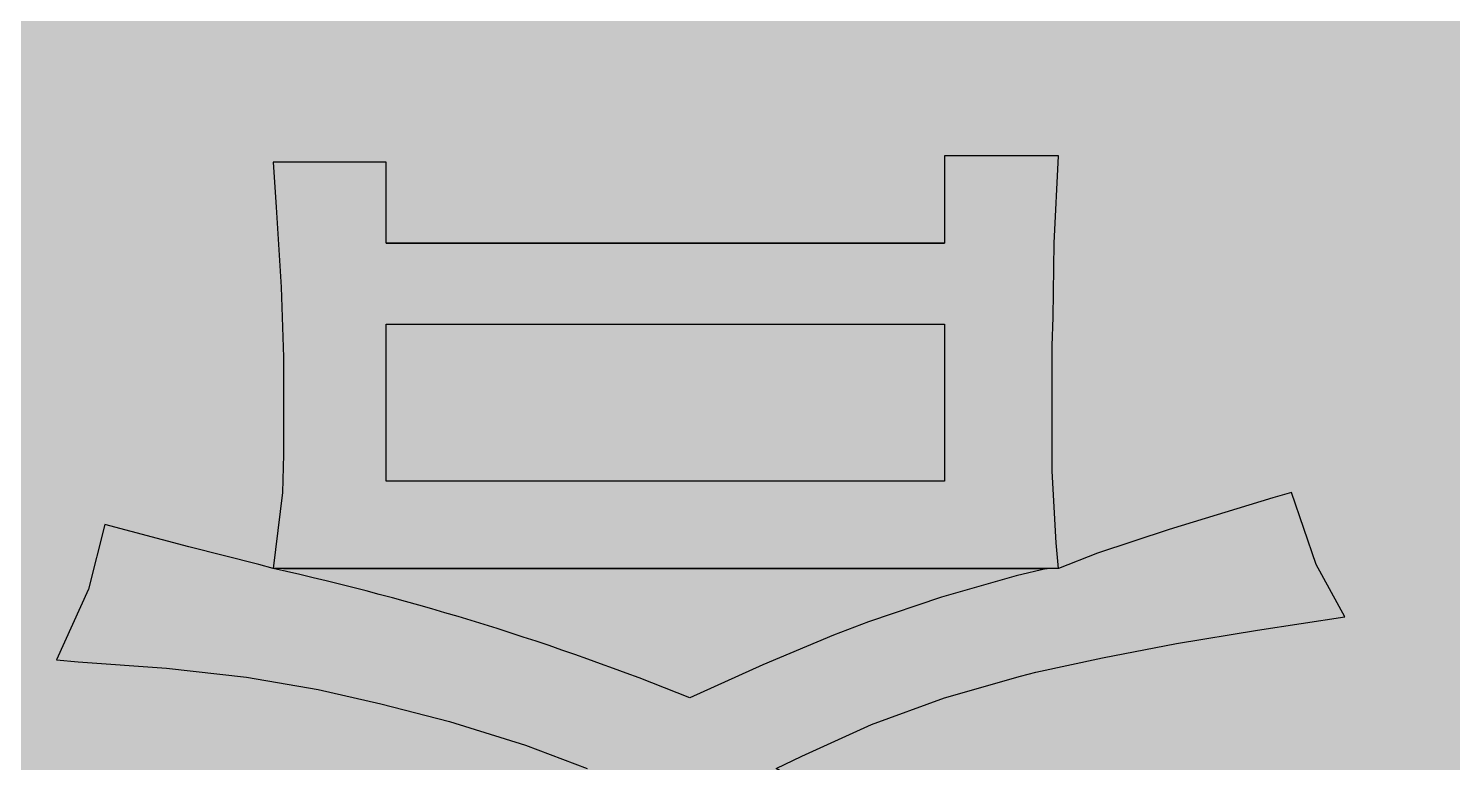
# Model space of a CAD drawing. Header units: millimetres. Extents: x -86361817 to -86131630, y 1129306426 to 1129405304.
# Drawn here: x -86358872.3 to -86358798.5, y 1129403042.8 to 1129403080.9 of the extents above; entities that cross this region are included whole.
import ezdxf

# ---------------------------------------------------------------- set-up
doc = ezdxf.new("R2010")
doc.units = ezdxf.units.MM
doc.header["$LTSCALE"] = 1000
doc.layers.add('EL-立面墙体线', color=2, linetype='Continuous')
doc.layers.add('E—立面造型线', color=3, linetype='Continuous')

msp = doc.modelspace()

# ---------------------------------------------------------------- hatches: boundary and pattern name
at = {"layer": 'EL-立面墙体线'}
h = msp.add_hatch(dxfattribs=at)
h.set_pattern_fill('C-WOOD5', color=250, scale=0.6)
h.set_pattern_definition([(83.103384, (-86827490.29, 1129341662.85), (359.999362, 1984.232332), [99.9347, -2898.10626]), (82.7621247, (-86827526.289, 1129341710.098), (359.9993664, 2976.34850126), [190.4924, -19811.2116]), (96.896616, (-86827382.29, 1129341766.79), (-359.99936, 1984.232333), [99.9347, -2898.10626]), (97.237875, (-86827346.289, 1129341710.098), (-2159.99616235, 16865.9748063), [190.4924, -19811.2116]), (90, (-86827478.84, 1129341761), (-359.99936, 2e-14), [667.38854, -324.7276]), (90, (-86827490.84, 1129341516.4), (-359.99936, 2e-14), [148.61146, -843.50466]), (89.5842002, (-86827461.146, 1129341516.399), (359.99941674, 48613.69219794), [944.8974, -48662.217]), (90, (-86827418.84, 1129341516.4), (-359.99936, 2e-14), []), (90, (-86827382.84, 1129341516.4), (-359.99936, 2e-14), [252.5554, -739.5607]), (90, (-86827346.84, 1129341516.4), (-359.99936, 2e-14), [192, -800.11614]), (90, (-86827310.84, 1129341516.4), (-359.99936, 2e-14), [274.4684, -717.64776]), (90.8427913, (-86827269.146, 1129341516.399), (-719.99871808, 48613.6922035), [349.64066, -73074.894]), (92.8072584, (-86827581.146, 1129341516.399), (-719.99870487, 14881.74245718), [350.0229, -36402.3798]), (95.7162282, (-86827534.86, 1129341516.399), (-1079.998082, 10913.2778382), [275.3824, -28639.7694]), (87.4662442, (-86827534.86, 1129341516.399), (359.99936553, 7936.92931944), [193.8884, -40522.6806]), (96.4693514, (-86827608.574, 1129342059.7), (-359.9993618, 2976.3484971), [76.0742, -15899.5122]), (83.5306486, (-86827265.718, 1129342059.7), (1439.9974483, 12897.5101621), [76.0742, -15899.5122]), (96.4693514, (-86827257.146, 1129341932.143), (-1439.9974483, 12897.5101621), [76.0742, -15899.5122]), (83.5306486, (-86827617.146, 1129341932.143), (359.9993618, 2976.3484971), [76.0742, -15899.5122]), (90, (-86827266.3, 1129342006.86), (-359.99936, 2e-14), [54.6142, -937.502]), (90, (-86827607.98, 1129342006.86), (-359.99936, 2e-14), [54.6142, -937.502]), (83.787357, (-86827274.29, 1129342461.27), (359.9993663, 2976.3485), [47.5227, -9932.2488]), (83.3238146, (-86827598.288, 1129342362.06), (359.99936425, 2976.34850094), [147.4551, -30818.1216]), (82.958106, (-86827562.2885, 1129342286.47), (5399.99043521, 43653.11136724), [223.7327, -46760.1366]), (82.5153262, (-86827526.2886, 1129342234.502), (1439.99745181, 10913.27781269), [276.36776, -57760.8618]), (83.103384, (-86827490.29, 1129341662.85), (359.999362, 1984.232332), [99.9347, -2898.10626]), (82.7621247, (-86827394.289, 1129342059.7), (2159.9961917, 16865.9748025), [95.2462, -19906.458]), (82.7621247, (-86827370.289, 1129342012.457), (2159.9961917, 16865.9748025), [190.4924, -19811.2116]), (82.4213806, (-86827329.146, 1129342059.7), (1439.99746135, 10913.27783844), [142.9798, -29882.7852]), (83.103384, (-86827598.29, 1129341866), (359.999362, 1984.232332), [142.76386, -2855.2771]), (83.103384, (-86827562.29, 1129341790.41), (359.999362, 1984.232332), [142.76386, -2855.2771]), (82.7621247, (-86827526.289, 1129341710.098), (359.9993664, 2976.34850126), [190.4924, -19811.2116]), (82.4213806, (-86827293.146, 1129342059.7), (1439.99746135, 10913.27783844), [142.9798, -29882.7852]), (98.497869, (-86827478.289, 1129342428.2), (-719.9987219, 4960.5808362), [81.2057, -16971.99]), (98.25847, (-86827454.29, 1129342461.27), (-359.999359, 1984.232334), [47.7387, -4964.82156]), (96.896616, (-86827581.15, 1129342059.7), (-359.99936, 1984.232333), [142.76386, -2855.2771]), (96.896616, (-86827545.15, 1129342059.7), (-359.99936, 1984.232333), [142.76386, -2855.2771]), (97.237875, (-86827502.289, 1129342012.457), (-359.9993613, 2976.3485019), [190.4924, -19811.2116]), (96.896616, (-86827382.29, 1129341766.79), (-359.99936, 1984.232333), [99.9347, -2898.10626]), (97.237875, (-86827346.289, 1129341710.098), (-2159.99616235, 16865.9748063), [190.4924, -19811.2116]), (97.5786193, (-86827310.289, 1129341790.412), (-1439.99744248, 10913.27784093), [142.9798, -29882.7852]), (97.5786193, (-86827274.289, 1129341866.002), (-2519.99552006, 18850.20714972), [142.9798, -29882.7852]), (90, (-86827382.84, 1129342154.23), (-359.99936, 2e-14), [354.2817, -637.83444]), (90, (-86827346.84, 1129342202.17), (-359.99936, 2e-14), [306.349, -685.7671]), (90, (-86827310.84, 1129342202.17), (-359.99936, 2e-14), [306.349, -685.7671]), (90, (-86827274.84, 1129342202.17), (-359.99936, 2e-14), [260.4657, -731.65044]), (90, (-86827598.84, 1129342202.17), (-359.99936, 2e-14), [161.50356, -830.6126]), (90, (-86827562.84, 1129342202.17), (-359.99936, 2e-14), [82.3338, -909.78234]), (90, (-86827526.84, 1129342202.17), (-359.99936, 2e-14), [34.23284, -957.8833]), (90, (-86827478.84, 1129341761), (-359.99936, 2e-14), [667.38854, -324.7276]), (90, (-86827394.84, 1129341864.95), (-359.99936, 2e-14), [193.2791, -798.83706]), (90, (-86827370.84, 1129341900.4), (-359.99936, 2e-14), [109.76716, -882.34896]), (90, (-86827328.44, 1129341931.7), (-359.99936, 2e-14), [129.6561, -862.46004]), (90, (-86827292.43, 1129342006.86), (-359.99936, 2e-14), [54.6142, -937.502]), (90, (-86827581.26, 1129342006.86), (-359.99936, 2e-14), [54.6142, -937.502]), (90, (-86827545.24, 1129341931.7), (-359.99936, 2e-14), [129.6561, -862.46004]), (90, (-86827502.84, 1129341900.4), (-359.99936, 2e-14), [109.76716, -882.34896])])
h.paths.add_polyline_path([(-86360613.674, 1129404857.511), (-86360613.674, 1129401907.511), (-86356683.674, 1129401907.511), (-86356683.674, 1129404857.511)])

# ---------------------------------------------------------------- linework, layer by layer
at = {"layer": 'E—立面造型线', "color": 1}
for points in [[(-86358819.11, 1129403069.769), (-86358818.897, 1129403074.291), (-86358824.802, 1129403074.291), (-86358824.802, 1129403069.769), (-86358853.74, 1129403069.769), (-86358824.802, 1129403069.769)], [(-86358824.802, 1129403069.769), (-86358853.74, 1129403069.769), (-86358853.74, 1129403073.972), (-86358859.591, 1129403073.972), (-86358859.432, 1129403071.631), (-86358859.166, 1129403067.482), (-86358859.059, 1129403063.864), (-86358859.059, 1129403058.811), (-86358859.112, 1129403056.843)], [(-86358819.163, 1129403065.939), (-86358819.11, 1129403069.769)], [(-86358853.74, 1129403057.428), (-86358853.74, 1129403065.567), (-86358824.802, 1129403065.567)], [(-86358824.802, 1129403065.567), (-86358824.802, 1129403057.428), (-86358853.74, 1129403057.428)], [(-86358818.897, 1129403052.906), (-86358819.003, 1129403054.236), (-86358819.216, 1129403057.96), (-86358819.216, 1129403064.45), (-86358819.163, 1129403065.939)], [(-86358859.112, 1129403056.843), (-86358859.591, 1129403052.906)], [(-86358824.802, 1129403046.204), (-86358820.865, 1129403047.321), (-86358820.067, 1129403047.534), (-86358816.61, 1129403048.278), (-86358812.78, 1129403049.023), (-86358808.577, 1129403049.715), (-86358804.056, 1129403050.406), (-86358805.545, 1129403053.119), (-86358806.822, 1129403056.843), (-86358807.779, 1129403056.577), (-86358813.152, 1129403054.928), (-86358816.876, 1129403053.704), (-86358818.897, 1129403052.906)], [(-86358859.591, 1129403052.906), (-86358860.336, 1129403053.119), (-86358863.953, 1129403054.023), (-86358868.315, 1129403055.194), (-86358869.166, 1129403051.842), (-86358870.815, 1129403048.172), (-86358869.698, 1129403048.066), (-86358865.123, 1129403047.746), (-86358860.974, 1129403047.268), (-86358857.251, 1129403046.629), (-86358854.006, 1129403045.885), (-86358850.442, 1129403044.98), (-86358846.505, 1129403043.757), (-86358843.313, 1129403042.533)], [(-86358819.482, 1129403052.906), (-86358859.591, 1129403052.906)], [(-86358859.059, 1129403052.906), (-86358819.482, 1129403052.906)], [(-86358819.482, 1129403052.906), (-86358821.078, 1129403052.534), (-86358824.961, 1129403051.417), (-86358828.738, 1129403050.14), (-86358830.547, 1129403049.449), (-86358834.217, 1129403047.906), (-86358837.994, 1129403046.204)], [(-86358818.897, 1129403052.906), (-86358819.482, 1129403052.906)], [(-86358818.897, 1129403052.906), (-86358819.482, 1129403052.906)], [(-86358818.897, 1129403052.906), (-86358819.482, 1129403052.906)], [(-86358818.897, 1129403052.906), (-86358819.482, 1129403052.906)], [(-86358818.897, 1129403052.906), (-86358819.482, 1129403052.906)], [(-86358818.897, 1129403052.906), (-86358819.482, 1129403052.906)], [(-86358818.897, 1129403052.906), (-86358819.482, 1129403052.906)], [(-86358818.897, 1129403052.906), (-86358819.482, 1129403052.906)], [(-86358818.897, 1129403052.906), (-86358819.482, 1129403052.906)], [(-86358818.897, 1129403052.906), (-86358819.482, 1129403052.906)], [(-86358818.897, 1129403052.906), (-86358819.482, 1129403052.906)], [(-86358818.897, 1129403052.906), (-86358819.482, 1129403052.906)], [(-86358818.897, 1129403052.906), (-86358819.482, 1129403052.906)], [(-86358818.897, 1129403052.906), (-86358819.482, 1129403052.906)], [(-86358818.897, 1129403052.906), (-86358819.482, 1129403052.906)], [(-86358818.897, 1129403052.906), (-86358819.482, 1129403052.906)], [(-86358818.897, 1129403052.906), (-86358819.482, 1129403052.906)], [(-86358818.897, 1129403052.906), (-86358819.482, 1129403052.906)], [(-86358818.897, 1129403052.906), (-86358819.482, 1129403052.906)], [(-86358818.897, 1129403052.906), (-86358819.482, 1129403052.906)], [(-86358818.897, 1129403052.906), (-86358819.482, 1129403052.906)], [(-86358818.897, 1129403052.906), (-86358819.482, 1129403052.906)], [(-86358818.897, 1129403052.906), (-86358819.482, 1129403052.906)], [(-86358818.897, 1129403052.906), (-86358819.482, 1129403052.906)], [(-86358818.897, 1129403052.906), (-86358819.482, 1129403052.906)], [(-86358818.897, 1129403052.906), (-86358819.482, 1129403052.906)], [(-86358818.897, 1129403052.906), (-86358819.482, 1129403052.906)], [(-86358818.897, 1129403052.906), (-86358819.482, 1129403052.906)], [(-86358818.897, 1129403052.906), (-86358819.482, 1129403052.906)], [(-86358818.897, 1129403052.906), (-86358819.482, 1129403052.906)], [(-86358818.897, 1129403052.906), (-86358819.482, 1129403052.906)], [(-86358818.897, 1129403052.906), (-86358819.482, 1129403052.906)], [(-86358818.897, 1129403052.906), (-86358819.482, 1129403052.906)], [(-86358818.897, 1129403052.906), (-86358819.482, 1129403052.906)], [(-86358818.897, 1129403052.906), (-86358819.482, 1129403052.906)], [(-86358818.897, 1129403052.906), (-86358819.482, 1129403052.906)], [(-86358818.897, 1129403052.906), (-86358819.482, 1129403052.906)], [(-86358818.897, 1129403052.906), (-86358819.482, 1129403052.906)], [(-86358818.897, 1129403052.906), (-86358819.482, 1129403052.906)], [(-86358818.897, 1129403052.906), (-86358819.482, 1129403052.906)], [(-86358818.897, 1129403052.906), (-86358819.482, 1129403052.906)], [(-86358818.897, 1129403052.906), (-86358819.482, 1129403052.906)], [(-86358818.897, 1129403052.906), (-86358819.482, 1129403052.906)], [(-86358818.897, 1129403052.906), (-86358819.482, 1129403052.906)], [(-86358818.897, 1129403052.906), (-86358819.482, 1129403052.906)], [(-86358818.897, 1129403052.906), (-86358819.482, 1129403052.906)], [(-86358818.897, 1129403052.906), (-86358819.482, 1129403052.906)], [(-86358818.897, 1129403052.906), (-86358819.482, 1129403052.906)], [(-86358818.897, 1129403052.906), (-86358819.482, 1129403052.906)], [(-86358818.897, 1129403052.906), (-86358819.482, 1129403052.906)], [(-86358818.897, 1129403052.906), (-86358819.482, 1129403052.906)], [(-86358818.897, 1129403052.906), (-86358819.482, 1129403052.906)], [(-86358818.897, 1129403052.906), (-86358819.482, 1129403052.906)], [(-86358818.897, 1129403052.906), (-86358819.482, 1129403052.906)], [(-86358818.897, 1129403052.906), (-86358819.482, 1129403052.906)], [(-86358818.897, 1129403052.906), (-86358819.482, 1129403052.906)], [(-86358818.897, 1129403052.906), (-86358819.482, 1129403052.906)], [(-86358818.897, 1129403052.906), (-86358819.482, 1129403052.906)], [(-86358818.897, 1129403052.906), (-86358819.482, 1129403052.906)], [(-86358818.897, 1129403052.906), (-86358819.482, 1129403052.906)], [(-86358818.897, 1129403052.906), (-86358819.482, 1129403052.906)], [(-86358818.897, 1129403052.906), (-86358819.482, 1129403052.906)], [(-86358818.897, 1129403052.906), (-86358819.482, 1129403052.906)], [(-86358818.897, 1129403052.906), (-86358819.482, 1129403052.906)], [(-86358818.897, 1129403052.906), (-86358819.482, 1129403052.906)], [(-86358818.897, 1129403052.906), (-86358819.482, 1129403052.906)], [(-86358818.897, 1129403052.906), (-86358819.482, 1129403052.906)], [(-86358818.897, 1129403052.906), (-86358819.482, 1129403052.906)], [(-86358818.897, 1129403052.906), (-86358819.482, 1129403052.906)], [(-86358818.897, 1129403052.906), (-86358819.482, 1129403052.906)], [(-86358818.897, 1129403052.906), (-86358819.482, 1129403052.906)], [(-86358818.897, 1129403052.906), (-86358819.482, 1129403052.906)], [(-86358818.897, 1129403052.906), (-86358819.482, 1129403052.906)], [(-86358818.897, 1129403052.906), (-86358819.482, 1129403052.906)], [(-86358818.897, 1129403052.906), (-86358819.482, 1129403052.906)], [(-86358818.897, 1129403052.906), (-86358819.482, 1129403052.906)], [(-86358818.897, 1129403052.906), (-86358819.482, 1129403052.906)], [(-86358818.897, 1129403052.906), (-86358819.482, 1129403052.906)], [(-86358818.897, 1129403052.906), (-86358819.482, 1129403052.906)], [(-86358818.897, 1129403052.906), (-86358819.482, 1129403052.906)], [(-86358818.897, 1129403052.906), (-86358819.482, 1129403052.906)], [(-86358818.897, 1129403052.906), (-86358819.482, 1129403052.906)], [(-86358818.897, 1129403052.906), (-86358819.482, 1129403052.906)], [(-86358818.897, 1129403052.906), (-86358819.482, 1129403052.906)], [(-86358818.897, 1129403052.906), (-86358819.482, 1129403052.906)], [(-86358818.897, 1129403052.906), (-86358819.482, 1129403052.906)], [(-86358818.897, 1129403052.906), (-86358819.482, 1129403052.906)], [(-86358818.897, 1129403052.906), (-86358819.482, 1129403052.906)], [(-86358818.897, 1129403052.906), (-86358819.482, 1129403052.906)], [(-86358818.897, 1129403052.906), (-86358819.482, 1129403052.906)], [(-86358818.897, 1129403052.906), (-86358819.482, 1129403052.906)], [(-86358818.897, 1129403052.906), (-86358819.482, 1129403052.906)], [(-86358818.897, 1129403052.906), (-86358819.482, 1129403052.906)], [(-86358818.897, 1129403052.906), (-86358819.482, 1129403052.906)], [(-86358818.897, 1129403052.906), (-86358819.482, 1129403052.906)], [(-86358818.897, 1129403052.906), (-86358819.482, 1129403052.906)], [(-86358818.897, 1129403052.906), (-86358819.482, 1129403052.906)], [(-86358818.897, 1129403052.906), (-86358819.482, 1129403052.906)], [(-86358818.897, 1129403052.906), (-86358819.482, 1129403052.906)], [(-86358818.897, 1129403052.906), (-86358819.482, 1129403052.906)], [(-86358818.897, 1129403052.906), (-86358819.482, 1129403052.906)], [(-86358818.897, 1129403052.906), (-86358819.482, 1129403052.906)], [(-86358818.897, 1129403052.906), (-86358819.482, 1129403052.906)], [(-86358818.897, 1129403052.906), (-86358819.482, 1129403052.906)], [(-86358818.897, 1129403052.906), (-86358819.482, 1129403052.906)], [(-86358818.897, 1129403052.906), (-86358819.482, 1129403052.906)], [(-86358818.897, 1129403052.906), (-86358819.482, 1129403052.906)], [(-86358818.897, 1129403052.906), (-86358819.482, 1129403052.906)], [(-86358818.897, 1129403052.906), (-86358819.482, 1129403052.906)], [(-86358818.897, 1129403052.906), (-86358819.482, 1129403052.906)], [(-86358818.897, 1129403052.906), (-86358819.482, 1129403052.906)], [(-86358818.897, 1129403052.906), (-86358819.482, 1129403052.906)], [(-86358818.897, 1129403052.906), (-86358819.482, 1129403052.906)], [(-86358818.897, 1129403052.906), (-86358819.482, 1129403052.906)], [(-86358818.897, 1129403052.906), (-86358819.482, 1129403052.906)], [(-86358818.897, 1129403052.906), (-86358819.482, 1129403052.906)], [(-86358818.897, 1129403052.906), (-86358819.482, 1129403052.906)], [(-86358818.897, 1129403052.906), (-86358819.482, 1129403052.906)], [(-86358818.897, 1129403052.906), (-86358819.482, 1129403052.906)], [(-86358818.897, 1129403052.906), (-86358819.482, 1129403052.906)], [(-86358818.897, 1129403052.906), (-86358819.482, 1129403052.906)], [(-86358818.897, 1129403052.906), (-86358819.482, 1129403052.906)], [(-86358818.897, 1129403052.906), (-86358819.482, 1129403052.906)], [(-86358818.897, 1129403052.906), (-86358819.482, 1129403052.906)], [(-86358818.897, 1129403052.906), (-86358819.482, 1129403052.906)], [(-86358818.897, 1129403052.906), (-86358819.482, 1129403052.906)], [(-86358818.897, 1129403052.906), (-86358819.482, 1129403052.906)], [(-86358818.897, 1129403052.906), (-86358819.482, 1129403052.906)], [(-86358818.897, 1129403052.906), (-86358819.482, 1129403052.906)], [(-86358818.897, 1129403052.906), (-86358819.482, 1129403052.906)], [(-86358818.897, 1129403052.906), (-86358819.482, 1129403052.906)], [(-86358818.897, 1129403052.906), (-86358819.482, 1129403052.906)], [(-86358818.897, 1129403052.906), (-86358819.482, 1129403052.906)], [(-86358818.897, 1129403052.906), (-86358819.482, 1129403052.906)], [(-86358818.897, 1129403052.906), (-86358819.482, 1129403052.906)], [(-86358818.897, 1129403052.906), (-86358819.482, 1129403052.906)], [(-86358818.897, 1129403052.906), (-86358819.482, 1129403052.906)], [(-86358818.897, 1129403052.906), (-86358819.482, 1129403052.906)], [(-86358818.897, 1129403052.906), (-86358819.482, 1129403052.906)], [(-86358818.897, 1129403052.906), (-86358819.482, 1129403052.906)], [(-86358818.897, 1129403052.906), (-86358819.482, 1129403052.906)], [(-86358818.897, 1129403052.906), (-86358819.482, 1129403052.906)], [(-86358818.897, 1129403052.906), (-86358819.482, 1129403052.906)], [(-86358818.897, 1129403052.906), (-86358819.482, 1129403052.906)], [(-86358818.897, 1129403052.906), (-86358819.482, 1129403052.906)], [(-86358818.897, 1129403052.906), (-86358819.482, 1129403052.906)], [(-86358818.897, 1129403052.906), (-86358819.482, 1129403052.906)], [(-86358818.897, 1129403052.906), (-86358819.482, 1129403052.906)], [(-86358818.897, 1129403052.906), (-86358819.482, 1129403052.906)], [(-86358818.897, 1129403052.906), (-86358819.482, 1129403052.906)], [(-86358818.897, 1129403052.906), (-86358819.482, 1129403052.906)], [(-86358818.897, 1129403052.906), (-86358819.482, 1129403052.906)], [(-86358818.897, 1129403052.906), (-86358819.482, 1129403052.906)], [(-86358818.897, 1129403052.906), (-86358819.482, 1129403052.906)], [(-86358818.897, 1129403052.906), (-86358819.482, 1129403052.906)], [(-86358818.897, 1129403052.906), (-86358819.482, 1129403052.906)], [(-86358818.897, 1129403052.906), (-86358819.482, 1129403052.906)], [(-86358818.897, 1129403052.906), (-86358819.482, 1129403052.906)], [(-86358818.897, 1129403052.906), (-86358819.482, 1129403052.906)], [(-86358818.897, 1129403052.906), (-86358819.482, 1129403052.906)], [(-86358818.897, 1129403052.906), (-86358819.482, 1129403052.906)], [(-86358818.897, 1129403052.906), (-86358819.482, 1129403052.906)], [(-86358818.897, 1129403052.906), (-86358819.482, 1129403052.906)], [(-86358818.897, 1129403052.906), (-86358819.482, 1129403052.906)], [(-86358818.897, 1129403052.906), (-86358819.482, 1129403052.906)], [(-86358818.897, 1129403052.906), (-86358819.482, 1129403052.906)], [(-86358818.897, 1129403052.906), (-86358819.482, 1129403052.906)], [(-86358818.897, 1129403052.906), (-86358819.482, 1129403052.906)], [(-86358818.897, 1129403052.906), (-86358819.482, 1129403052.906)], [(-86358818.897, 1129403052.906), (-86358819.482, 1129403052.906)], [(-86358818.897, 1129403052.906), (-86358819.482, 1129403052.906)], [(-86358818.897, 1129403052.906), (-86358819.482, 1129403052.906)], [(-86358818.897, 1129403052.906), (-86358819.482, 1129403052.906)], [(-86358818.897, 1129403052.906), (-86358819.482, 1129403052.906)], [(-86358818.897, 1129403052.906), (-86358819.482, 1129403052.906)], [(-86358818.897, 1129403052.906), (-86358819.482, 1129403052.906)], [(-86358818.897, 1129403052.906), (-86358819.482, 1129403052.906)], [(-86358818.897, 1129403052.906), (-86358819.482, 1129403052.906)], [(-86358818.897, 1129403052.906), (-86358819.482, 1129403052.906)], [(-86358818.897, 1129403052.906), (-86358819.482, 1129403052.906)], [(-86358818.897, 1129403052.906), (-86358819.482, 1129403052.906)], [(-86358818.897, 1129403052.906), (-86358819.482, 1129403052.906)], [(-86358818.897, 1129403052.906), (-86358819.482, 1129403052.906)], [(-86358818.897, 1129403052.906), (-86358819.482, 1129403052.906)], [(-86358818.897, 1129403052.906), (-86358819.482, 1129403052.906)], [(-86358818.897, 1129403052.906), (-86358819.482, 1129403052.906)], [(-86358818.897, 1129403052.906), (-86358819.482, 1129403052.906)], [(-86358818.897, 1129403052.906), (-86358819.482, 1129403052.906)], [(-86358818.897, 1129403052.906), (-86358819.482, 1129403052.906)], [(-86358818.897, 1129403052.906), (-86358819.482, 1129403052.906)], [(-86358818.897, 1129403052.906), (-86358819.482, 1129403052.906)], [(-86358818.897, 1129403052.906), (-86358819.482, 1129403052.906)], [(-86358818.897, 1129403052.906), (-86358819.482, 1129403052.906)], [(-86358818.897, 1129403052.906), (-86358819.482, 1129403052.906)], [(-86358818.897, 1129403052.906), (-86358819.482, 1129403052.906)], [(-86358818.897, 1129403052.906), (-86358819.482, 1129403052.906)], [(-86358818.897, 1129403052.906), (-86358819.482, 1129403052.906)], [(-86358818.897, 1129403052.906), (-86358819.482, 1129403052.906)], [(-86358818.897, 1129403052.906), (-86358819.482, 1129403052.906)], [(-86358818.897, 1129403052.906), (-86358819.482, 1129403052.906)], [(-86358818.897, 1129403052.906), (-86358819.482, 1129403052.906)], [(-86358818.897, 1129403052.906), (-86358819.482, 1129403052.906)], [(-86358818.897, 1129403052.906), (-86358819.482, 1129403052.906)], [(-86358818.897, 1129403052.906), (-86358819.482, 1129403052.906)], [(-86358818.897, 1129403052.906), (-86358819.482, 1129403052.906)], [(-86358818.897, 1129403052.906), (-86358819.482, 1129403052.906)], [(-86358818.897, 1129403052.906), (-86358819.482, 1129403052.906)], [(-86358818.897, 1129403052.906), (-86358819.482, 1129403052.906)], [(-86358818.897, 1129403052.906), (-86358819.482, 1129403052.906)], [(-86358818.897, 1129403052.906), (-86358819.482, 1129403052.906)], [(-86358818.897, 1129403052.906), (-86358819.482, 1129403052.906)], [(-86358818.897, 1129403052.906), (-86358819.482, 1129403052.906)], [(-86358818.897, 1129403052.906), (-86358819.482, 1129403052.906)], [(-86358818.897, 1129403052.906), (-86358819.482, 1129403052.906)], [(-86358818.897, 1129403052.906), (-86358819.482, 1129403052.906)], [(-86358818.897, 1129403052.906), (-86358819.482, 1129403052.906)], [(-86358818.897, 1129403052.906), (-86358819.482, 1129403052.906)], [(-86358818.897, 1129403052.906), (-86358819.482, 1129403052.906)], [(-86358818.897, 1129403052.906), (-86358819.482, 1129403052.906)], [(-86358818.897, 1129403052.906), (-86358819.482, 1129403052.906)], [(-86358818.897, 1129403052.906), (-86358819.482, 1129403052.906)], [(-86358818.897, 1129403052.906), (-86358819.482, 1129403052.906)], [(-86358818.897, 1129403052.906), (-86358819.482, 1129403052.906)], [(-86358818.897, 1129403052.906), (-86358819.482, 1129403052.906)], [(-86358818.897, 1129403052.906), (-86358819.482, 1129403052.906)], [(-86358818.897, 1129403052.906), (-86358819.482, 1129403052.906)], [(-86358818.897, 1129403052.906), (-86358819.482, 1129403052.906)], [(-86358818.897, 1129403052.906), (-86358819.482, 1129403052.906)], [(-86358818.897, 1129403052.906), (-86358819.482, 1129403052.906)], [(-86358818.897, 1129403052.906), (-86358819.482, 1129403052.906)], [(-86358818.897, 1129403052.906), (-86358819.482, 1129403052.906)], [(-86358818.897, 1129403052.906), (-86358819.482, 1129403052.906)], [(-86358818.897, 1129403052.906), (-86358819.482, 1129403052.906)], [(-86358818.897, 1129403052.906), (-86358819.482, 1129403052.906)], [(-86358818.897, 1129403052.906), (-86358819.482, 1129403052.906)], [(-86358818.897, 1129403052.906), (-86358819.482, 1129403052.906)], [(-86358818.897, 1129403052.906), (-86358819.482, 1129403052.906)], [(-86358818.897, 1129403052.906), (-86358819.482, 1129403052.906)], [(-86358818.897, 1129403052.906), (-86358819.482, 1129403052.906)], [(-86358818.897, 1129403052.906), (-86358819.482, 1129403052.906)], [(-86358818.897, 1129403052.906), (-86358819.482, 1129403052.906)], [(-86358818.897, 1129403052.906), (-86358819.482, 1129403052.906)], [(-86358818.897, 1129403052.906), (-86358819.482, 1129403052.906)], [(-86358818.897, 1129403052.906), (-86358819.482, 1129403052.906)], [(-86358818.897, 1129403052.906), (-86358819.482, 1129403052.906)], [(-86358818.897, 1129403052.906), (-86358819.482, 1129403052.906)], [(-86358818.897, 1129403052.906), (-86358819.482, 1129403052.906)], [(-86358818.897, 1129403052.906), (-86358819.482, 1129403052.906)], [(-86358818.897, 1129403052.906), (-86358819.482, 1129403052.906)], [(-86358818.897, 1129403052.906), (-86358819.482, 1129403052.906)], [(-86358818.897, 1129403052.906), (-86358819.482, 1129403052.906)], [(-86358818.897, 1129403052.906), (-86358819.482, 1129403052.906)], [(-86358818.897, 1129403052.906), (-86358819.482, 1129403052.906)], [(-86358818.897, 1129403052.906), (-86358819.482, 1129403052.906)], [(-86358818.897, 1129403052.906), (-86358819.482, 1129403052.906)], [(-86358818.897, 1129403052.906), (-86358819.482, 1129403052.906)], [(-86358818.897, 1129403052.906), (-86358819.482, 1129403052.906)], [(-86358818.897, 1129403052.906), (-86358819.482, 1129403052.906)], [(-86358818.897, 1129403052.906), (-86358819.482, 1129403052.906)], [(-86358818.897, 1129403052.906), (-86358819.482, 1129403052.906)], [(-86358818.897, 1129403052.906), (-86358819.482, 1129403052.906)], [(-86358818.897, 1129403052.906), (-86358819.482, 1129403052.906)], [(-86358818.897, 1129403052.906), (-86358819.482, 1129403052.906)], [(-86358818.897, 1129403052.906), (-86358819.482, 1129403052.906)], [(-86358818.897, 1129403052.906), (-86358819.482, 1129403052.906)], [(-86358818.897, 1129403052.906), (-86358819.482, 1129403052.906)], [(-86358818.897, 1129403052.906), (-86358819.482, 1129403052.906)], [(-86358818.897, 1129403052.906), (-86358819.482, 1129403052.906)], [(-86358818.897, 1129403052.906), (-86358819.482, 1129403052.906)], [(-86358818.897, 1129403052.906), (-86358819.482, 1129403052.906)], [(-86358818.897, 1129403052.906), (-86358819.482, 1129403052.906)], [(-86358818.897, 1129403052.906), (-86358819.482, 1129403052.906)], [(-86358818.897, 1129403052.906), (-86358819.482, 1129403052.906)], [(-86358818.897, 1129403052.906), (-86358819.482, 1129403052.906)], [(-86358818.897, 1129403052.906), (-86358819.482, 1129403052.906)], [(-86358818.897, 1129403052.906), (-86358819.482, 1129403052.906)], [(-86358818.897, 1129403052.906), (-86358819.482, 1129403052.906)], [(-86358818.897, 1129403052.906), (-86358819.482, 1129403052.906)], [(-86358818.897, 1129403052.906), (-86358819.482, 1129403052.906)], [(-86358818.897, 1129403052.906), (-86358819.482, 1129403052.906)], [(-86358818.897, 1129403052.906), (-86358819.482, 1129403052.906)], [(-86358818.897, 1129403052.906), (-86358819.482, 1129403052.906)], [(-86358818.897, 1129403052.906), (-86358819.482, 1129403052.906)], [(-86358818.897, 1129403052.906), (-86358819.482, 1129403052.906)], [(-86358818.897, 1129403052.906), (-86358819.482, 1129403052.906)], [(-86358818.897, 1129403052.906), (-86358819.482, 1129403052.906)], [(-86358818.897, 1129403052.906), (-86358819.482, 1129403052.906)], [(-86358818.897, 1129403052.906), (-86358819.482, 1129403052.906)], [(-86358818.897, 1129403052.906), (-86358819.482, 1129403052.906)], [(-86358818.897, 1129403052.906), (-86358819.482, 1129403052.906)], [(-86358818.897, 1129403052.906), (-86358819.482, 1129403052.906)], [(-86358818.897, 1129403052.906), (-86358819.482, 1129403052.906)], [(-86358818.897, 1129403052.906), (-86358819.482, 1129403052.906)], [(-86358818.897, 1129403052.906), (-86358819.482, 1129403052.906)], [(-86358818.897, 1129403052.906), (-86358819.482, 1129403052.906)], [(-86358818.897, 1129403052.906), (-86358819.482, 1129403052.906)], [(-86358818.897, 1129403052.906), (-86358819.482, 1129403052.906)], [(-86358818.897, 1129403052.906), (-86358819.482, 1129403052.906)], [(-86358818.897, 1129403052.906), (-86358819.482, 1129403052.906)], [(-86358818.897, 1129403052.906), (-86358819.482, 1129403052.906)], [(-86358818.897, 1129403052.906), (-86358819.482, 1129403052.906)], [(-86358818.897, 1129403052.906), (-86358819.482, 1129403052.906)], [(-86358818.897, 1129403052.906), (-86358819.482, 1129403052.906)], [(-86358818.897, 1129403052.906), (-86358819.482, 1129403052.906)], [(-86358818.897, 1129403052.906), (-86358819.482, 1129403052.906)], [(-86358818.897, 1129403052.906), (-86358819.482, 1129403052.906)], [(-86358818.897, 1129403052.906), (-86358819.482, 1129403052.906)], [(-86358818.897, 1129403052.906), (-86358819.482, 1129403052.906)], [(-86358818.897, 1129403052.906), (-86358819.482, 1129403052.906)], [(-86358818.897, 1129403052.906), (-86358819.482, 1129403052.906)], [(-86358818.897, 1129403052.906), (-86358819.482, 1129403052.906)], [(-86358818.897, 1129403052.906), (-86358819.482, 1129403052.906)], [(-86358818.897, 1129403052.906), (-86358819.482, 1129403052.906)], [(-86358818.897, 1129403052.906), (-86358819.482, 1129403052.906)], [(-86358818.897, 1129403052.906), (-86358819.482, 1129403052.906)], [(-86358818.897, 1129403052.906), (-86358819.482, 1129403052.906)], [(-86358818.897, 1129403052.906), (-86358819.482, 1129403052.906)], [(-86358818.897, 1129403052.906), (-86358819.482, 1129403052.906)], [(-86358818.897, 1129403052.906), (-86358819.482, 1129403052.906)], [(-86358818.897, 1129403052.906), (-86358819.482, 1129403052.906)], [(-86358818.897, 1129403052.906), (-86358819.482, 1129403052.906)], [(-86358818.897, 1129403052.906), (-86358819.482, 1129403052.906)], [(-86358818.897, 1129403052.906), (-86358819.482, 1129403052.906)], [(-86358818.897, 1129403052.906), (-86358819.482, 1129403052.906)], [(-86358818.897, 1129403052.906), (-86358819.482, 1129403052.906)], [(-86358818.897, 1129403052.906), (-86358819.482, 1129403052.906)], [(-86358818.897, 1129403052.906), (-86358819.482, 1129403052.906)], [(-86358818.897, 1129403052.906), (-86358819.482, 1129403052.906)], [(-86358818.897, 1129403052.906), (-86358819.482, 1129403052.906)], [(-86358818.897, 1129403052.906), (-86358819.482, 1129403052.906)], [(-86358818.897, 1129403052.906), (-86358819.482, 1129403052.906)], [(-86358818.897, 1129403052.906), (-86358819.482, 1129403052.906)], [(-86358818.897, 1129403052.906), (-86358819.482, 1129403052.906)], [(-86358818.897, 1129403052.906), (-86358819.482, 1129403052.906)], [(-86358818.897, 1129403052.906), (-86358819.482, 1129403052.906)], [(-86358818.897, 1129403052.906), (-86358819.482, 1129403052.906)], [(-86358818.897, 1129403052.906), (-86358819.482, 1129403052.906)], [(-86358818.897, 1129403052.906), (-86358819.482, 1129403052.906)], [(-86358818.897, 1129403052.906), (-86358819.482, 1129403052.906)], [(-86358818.897, 1129403052.906), (-86358819.482, 1129403052.906)], [(-86358818.897, 1129403052.906), (-86358819.482, 1129403052.906)], [(-86358818.897, 1129403052.906), (-86358819.482, 1129403052.906)], [(-86358818.897, 1129403052.906), (-86358819.482, 1129403052.906)], [(-86358818.897, 1129403052.906), (-86358819.482, 1129403052.906)], [(-86358818.897, 1129403052.906), (-86358819.482, 1129403052.906)], [(-86358818.897, 1129403052.906), (-86358819.482, 1129403052.906)], [(-86358818.897, 1129403052.906), (-86358819.482, 1129403052.906)], [(-86358818.897, 1129403052.906), (-86358819.482, 1129403052.906)], [(-86358818.897, 1129403052.906), (-86358819.482, 1129403052.906)], [(-86358818.897, 1129403052.906), (-86358819.482, 1129403052.906)], [(-86358818.897, 1129403052.906), (-86358819.482, 1129403052.906)], [(-86358818.897, 1129403052.906), (-86358819.482, 1129403052.906)], [(-86358818.897, 1129403052.906), (-86358819.482, 1129403052.906)], [(-86358818.897, 1129403052.906), (-86358819.482, 1129403052.906)], [(-86358818.897, 1129403052.906), (-86358819.482, 1129403052.906)], [(-86358818.897, 1129403052.906), (-86358819.482, 1129403052.906)], [(-86358818.897, 1129403052.906), (-86358819.482, 1129403052.906)], [(-86358818.897, 1129403052.906), (-86358819.482, 1129403052.906)], [(-86358818.897, 1129403052.906), (-86358819.482, 1129403052.906)], [(-86358818.897, 1129403052.906), (-86358819.482, 1129403052.906)], [(-86358818.897, 1129403052.906), (-86358819.482, 1129403052.906)], [(-86358818.897, 1129403052.906), (-86358819.482, 1129403052.906)], [(-86358818.897, 1129403052.906), (-86358819.482, 1129403052.906)], [(-86358818.897, 1129403052.906), (-86358819.482, 1129403052.906)], [(-86358818.897, 1129403052.906), (-86358819.482, 1129403052.906)], [(-86358818.897, 1129403052.906), (-86358819.482, 1129403052.906)], [(-86358818.897, 1129403052.906), (-86358819.482, 1129403052.906)], [(-86358818.897, 1129403052.906), (-86358819.482, 1129403052.906)], [(-86358818.897, 1129403052.906), (-86358819.482, 1129403052.906)], [(-86358818.897, 1129403052.906), (-86358819.482, 1129403052.906)], [(-86358818.897, 1129403052.906), (-86358819.482, 1129403052.906)], [(-86358818.897, 1129403052.906), (-86358819.482, 1129403052.906)], [(-86358818.897, 1129403052.906), (-86358819.482, 1129403052.906)], [(-86358818.897, 1129403052.906), (-86358819.482, 1129403052.906)], [(-86358818.897, 1129403052.906), (-86358819.482, 1129403052.906)], [(-86358818.897, 1129403052.906), (-86358819.482, 1129403052.906)], [(-86358818.897, 1129403052.906), (-86358819.482, 1129403052.906)], [(-86358818.897, 1129403052.906), (-86358819.482, 1129403052.906)], [(-86358818.897, 1129403052.906), (-86358819.482, 1129403052.906)], [(-86358818.897, 1129403052.906), (-86358819.482, 1129403052.906)], [(-86358818.897, 1129403052.906), (-86358819.482, 1129403052.906)], [(-86358818.897, 1129403052.906), (-86358819.482, 1129403052.906)], [(-86358818.897, 1129403052.906), (-86358819.482, 1129403052.906)], [(-86358818.897, 1129403052.906), (-86358819.482, 1129403052.906)], [(-86358818.897, 1129403052.906), (-86358819.482, 1129403052.906)], [(-86358818.897, 1129403052.906), (-86358819.482, 1129403052.906)], [(-86358818.897, 1129403052.906), (-86358819.482, 1129403052.906)], [(-86358818.897, 1129403052.906), (-86358819.482, 1129403052.906)], [(-86358818.897, 1129403052.906), (-86358819.482, 1129403052.906)], [(-86358818.897, 1129403052.906), (-86358819.482, 1129403052.906)], [(-86358818.897, 1129403052.906), (-86358819.482, 1129403052.906)], [(-86358818.897, 1129403052.906), (-86358819.482, 1129403052.906)], [(-86358818.897, 1129403052.906), (-86358819.482, 1129403052.906)], [(-86358818.897, 1129403052.906), (-86358819.482, 1129403052.906)], [(-86358818.897, 1129403052.906), (-86358819.482, 1129403052.906)], [(-86358818.897, 1129403052.906), (-86358819.482, 1129403052.906)], [(-86358818.897, 1129403052.906), (-86358819.482, 1129403052.906)], [(-86358818.897, 1129403052.906), (-86358819.482, 1129403052.906)], [(-86358818.897, 1129403052.906), (-86358819.482, 1129403052.906)], [(-86358818.897, 1129403052.906), (-86358819.482, 1129403052.906)], [(-86358818.897, 1129403052.906), (-86358819.482, 1129403052.906)], [(-86358818.897, 1129403052.906), (-86358819.482, 1129403052.906)], [(-86358818.897, 1129403052.906), (-86358819.482, 1129403052.906)], [(-86358818.897, 1129403052.906), (-86358819.482, 1129403052.906)], [(-86358818.897, 1129403052.906), (-86358819.482, 1129403052.906)], [(-86358818.897, 1129403052.906), (-86358819.482, 1129403052.906)], [(-86358818.897, 1129403052.906), (-86358819.482, 1129403052.906)], [(-86358818.897, 1129403052.906), (-86358819.482, 1129403052.906)], [(-86358818.897, 1129403052.906), (-86358819.482, 1129403052.906)], [(-86358818.897, 1129403052.906), (-86358819.482, 1129403052.906)], [(-86358818.897, 1129403052.906), (-86358819.482, 1129403052.906)], [(-86358818.897, 1129403052.906), (-86358819.482, 1129403052.906)], [(-86358818.897, 1129403052.906), (-86358819.482, 1129403052.906)], [(-86358818.897, 1129403052.906), (-86358819.482, 1129403052.906)], [(-86358818.897, 1129403052.906), (-86358819.482, 1129403052.906)], [(-86358818.897, 1129403052.906), (-86358819.482, 1129403052.906)], [(-86358818.897, 1129403052.906), (-86358819.482, 1129403052.906)], [(-86358818.897, 1129403052.906), (-86358819.482, 1129403052.906)], [(-86358818.897, 1129403052.906), (-86358819.482, 1129403052.906)], [(-86358818.897, 1129403052.906), (-86358819.482, 1129403052.906)], [(-86358818.897, 1129403052.906), (-86358819.482, 1129403052.906)], [(-86358818.897, 1129403052.906), (-86358819.482, 1129403052.906)], [(-86358818.897, 1129403052.906), (-86358819.482, 1129403052.906)], [(-86358818.897, 1129403052.906), (-86358819.482, 1129403052.906)], [(-86358818.897, 1129403052.906), (-86358819.482, 1129403052.906)], [(-86358818.897, 1129403052.906), (-86358819.482, 1129403052.906)], [(-86358818.897, 1129403052.906), (-86358819.482, 1129403052.906)], [(-86358818.897, 1129403052.906), (-86358819.482, 1129403052.906)], [(-86358818.897, 1129403052.906), (-86358819.482, 1129403052.906)], [(-86358818.897, 1129403052.906), (-86358819.482, 1129403052.906)], [(-86358818.897, 1129403052.906), (-86358819.482, 1129403052.906)], [(-86358818.897, 1129403052.906), (-86358819.482, 1129403052.906)], [(-86358818.897, 1129403052.906), (-86358819.482, 1129403052.906)], [(-86358818.897, 1129403052.906), (-86358819.482, 1129403052.906)], [(-86358818.897, 1129403052.906), (-86358819.482, 1129403052.906)], [(-86358818.897, 1129403052.906), (-86358819.482, 1129403052.906)], [(-86358818.897, 1129403052.906), (-86358819.482, 1129403052.906)], [(-86358818.897, 1129403052.906), (-86358819.482, 1129403052.906)], [(-86358818.897, 1129403052.906), (-86358819.482, 1129403052.906)], [(-86358818.897, 1129403052.906), (-86358819.482, 1129403052.906)], [(-86358818.897, 1129403052.906), (-86358819.482, 1129403052.906)], [(-86358818.897, 1129403052.906), (-86358819.482, 1129403052.906)], [(-86358818.897, 1129403052.906), (-86358819.482, 1129403052.906)], [(-86358818.897, 1129403052.906), (-86358819.482, 1129403052.906)], [(-86358818.897, 1129403052.906), (-86358819.482, 1129403052.906)], [(-86358818.897, 1129403052.906), (-86358819.482, 1129403052.906)], [(-86358818.897, 1129403052.906), (-86358819.482, 1129403052.906)], [(-86358818.897, 1129403052.906), (-86358819.482, 1129403052.906)], [(-86358818.897, 1129403052.906), (-86358819.482, 1129403052.906)], [(-86358818.897, 1129403052.906), (-86358819.482, 1129403052.906)], [(-86358818.897, 1129403052.906), (-86358819.482, 1129403052.906)], [(-86358818.897, 1129403052.906), (-86358819.482, 1129403052.906)], [(-86358818.897, 1129403052.906), (-86358819.482, 1129403052.906)], [(-86358818.897, 1129403052.906), (-86358819.482, 1129403052.906)], [(-86358818.897, 1129403052.906), (-86358819.482, 1129403052.906)], [(-86358818.897, 1129403052.906), (-86358819.482, 1129403052.906)], [(-86358818.897, 1129403052.906), (-86358819.482, 1129403052.906)], [(-86358818.897, 1129403052.906), (-86358819.482, 1129403052.906)], [(-86358818.897, 1129403052.906), (-86358819.482, 1129403052.906)], [(-86358818.897, 1129403052.906), (-86358819.482, 1129403052.906)], [(-86358818.897, 1129403052.906), (-86358819.482, 1129403052.906)], [(-86358818.897, 1129403052.906), (-86358819.482, 1129403052.906)], [(-86358818.897, 1129403052.906), (-86358819.482, 1129403052.906)], [(-86358818.897, 1129403052.906), (-86358819.482, 1129403052.906)], [(-86358818.897, 1129403052.906), (-86358819.482, 1129403052.906)], [(-86358818.897, 1129403052.906), (-86358819.482, 1129403052.906)], [(-86358818.897, 1129403052.906), (-86358819.482, 1129403052.906)], [(-86358818.897, 1129403052.906), (-86358819.482, 1129403052.906)], [(-86358818.897, 1129403052.906), (-86358819.482, 1129403052.906)], [(-86358818.897, 1129403052.906), (-86358819.482, 1129403052.906)], [(-86358818.897, 1129403052.906), (-86358819.482, 1129403052.906)], [(-86358818.897, 1129403052.906), (-86358819.482, 1129403052.906)], [(-86358818.897, 1129403052.906), (-86358819.482, 1129403052.906)], [(-86358818.897, 1129403052.906), (-86358819.482, 1129403052.906)], [(-86358818.897, 1129403052.906), (-86358819.482, 1129403052.906)], [(-86358818.897, 1129403052.906), (-86358819.482, 1129403052.906)], [(-86358818.897, 1129403052.906), (-86358819.482, 1129403052.906)], [(-86358818.897, 1129403052.906), (-86358819.482, 1129403052.906)], [(-86358818.897, 1129403052.906), (-86358819.482, 1129403052.906)], [(-86358818.897, 1129403052.906), (-86358819.482, 1129403052.906)], [(-86358818.897, 1129403052.906), (-86358819.482, 1129403052.906)], [(-86358818.897, 1129403052.906), (-86358819.482, 1129403052.906)], [(-86358818.897, 1129403052.906), (-86358819.482, 1129403052.906)], [(-86358818.897, 1129403052.906), (-86358819.482, 1129403052.906)], [(-86358818.897, 1129403052.906), (-86358819.482, 1129403052.906)], [(-86358818.897, 1129403052.906), (-86358819.482, 1129403052.906)], [(-86358818.897, 1129403052.906), (-86358819.482, 1129403052.906)], [(-86358818.897, 1129403052.906), (-86358819.482, 1129403052.906)], [(-86358818.897, 1129403052.906), (-86358819.482, 1129403052.906)], [(-86358818.897, 1129403052.906), (-86358819.482, 1129403052.906)], [(-86358818.897, 1129403052.906), (-86358819.482, 1129403052.906)], [(-86358818.897, 1129403052.906), (-86358819.482, 1129403052.906)], [(-86358818.897, 1129403052.906), (-86358819.482, 1129403052.906)], [(-86358818.897, 1129403052.906), (-86358819.482, 1129403052.906)], [(-86358818.897, 1129403052.906), (-86358819.482, 1129403052.906)], [(-86358818.897, 1129403052.906), (-86358819.482, 1129403052.906)], [(-86358818.897, 1129403052.906), (-86358819.482, 1129403052.906)], [(-86358818.897, 1129403052.906), (-86358819.482, 1129403052.906)], [(-86358818.897, 1129403052.906), (-86358819.482, 1129403052.906)], [(-86358818.897, 1129403052.906), (-86358819.482, 1129403052.906)], [(-86358818.897, 1129403052.906), (-86358819.482, 1129403052.906)], [(-86358818.897, 1129403052.906), (-86358819.482, 1129403052.906)], [(-86358818.897, 1129403052.906), (-86358819.482, 1129403052.906)], [(-86358818.897, 1129403052.906), (-86358819.482, 1129403052.906)], [(-86358818.897, 1129403052.906), (-86358819.482, 1129403052.906)], [(-86358818.897, 1129403052.906), (-86358819.482, 1129403052.906)], [(-86358818.897, 1129403052.906), (-86358819.482, 1129403052.906)], [(-86358818.897, 1129403052.906), (-86358819.482, 1129403052.906)], [(-86358818.897, 1129403052.906), (-86358819.482, 1129403052.906)], [(-86358818.897, 1129403052.906), (-86358819.482, 1129403052.906)], [(-86358818.897, 1129403052.906), (-86358819.482, 1129403052.906)], [(-86358818.897, 1129403052.906), (-86358819.482, 1129403052.906)], [(-86358818.897, 1129403052.906), (-86358819.482, 1129403052.906)], [(-86358818.897, 1129403052.906), (-86358819.482, 1129403052.906)], [(-86358818.897, 1129403052.906), (-86358819.482, 1129403052.906)], [(-86358818.897, 1129403052.906), (-86358819.482, 1129403052.906)], [(-86358818.897, 1129403052.906), (-86358819.482, 1129403052.906)], [(-86358818.897, 1129403052.906), (-86358819.482, 1129403052.906)], [(-86358818.897, 1129403052.906), (-86358819.482, 1129403052.906)], [(-86358818.897, 1129403052.906), (-86358819.482, 1129403052.906)], [(-86358818.897, 1129403052.906), (-86358819.482, 1129403052.906)], [(-86358818.897, 1129403052.906), (-86358819.482, 1129403052.906)], [(-86358818.897, 1129403052.906), (-86358819.482, 1129403052.906)], [(-86358818.897, 1129403052.906), (-86358819.482, 1129403052.906)], [(-86358818.897, 1129403052.906), (-86358819.482, 1129403052.906)], [(-86358818.897, 1129403052.906), (-86358819.482, 1129403052.906)], [(-86358818.897, 1129403052.906), (-86358819.482, 1129403052.906)], [(-86358818.897, 1129403052.906), (-86358819.482, 1129403052.906)], [(-86358818.897, 1129403052.906), (-86358819.482, 1129403052.906)], [(-86358818.897, 1129403052.906), (-86358819.482, 1129403052.906)], [(-86358818.897, 1129403052.906), (-86358819.482, 1129403052.906)], [(-86358818.897, 1129403052.906), (-86358819.482, 1129403052.906)], [(-86358818.897, 1129403052.906), (-86358819.482, 1129403052.906)], [(-86358818.897, 1129403052.906), (-86358819.482, 1129403052.906)], [(-86358818.897, 1129403052.906), (-86358819.482, 1129403052.906)], [(-86358818.897, 1129403052.906), (-86358819.482, 1129403052.906)], [(-86358818.897, 1129403052.906), (-86358819.482, 1129403052.906)], [(-86358818.897, 1129403052.906), (-86358819.482, 1129403052.906)], [(-86358818.897, 1129403052.906), (-86358819.482, 1129403052.906)], [(-86358818.897, 1129403052.906), (-86358819.482, 1129403052.906)], [(-86358818.897, 1129403052.906), (-86358819.482, 1129403052.906)], [(-86358818.897, 1129403052.906), (-86358819.482, 1129403052.906)], [(-86358818.897, 1129403052.906), (-86358819.482, 1129403052.906)], [(-86358818.897, 1129403052.906), (-86358819.482, 1129403052.906)], [(-86358818.897, 1129403052.906), (-86358819.482, 1129403052.906)], [(-86358818.897, 1129403052.906), (-86358819.482, 1129403052.906)], [(-86358818.897, 1129403052.906), (-86358819.482, 1129403052.906)], [(-86358818.897, 1129403052.906), (-86358819.482, 1129403052.906)], [(-86358818.897, 1129403052.906), (-86358819.482, 1129403052.906)], [(-86358818.897, 1129403052.906), (-86358819.482, 1129403052.906)], [(-86358818.897, 1129403052.906), (-86358819.482, 1129403052.906)], [(-86358818.897, 1129403052.906), (-86358819.482, 1129403052.906)], [(-86358818.897, 1129403052.906), (-86358819.482, 1129403052.906)], [(-86358818.897, 1129403052.906), (-86358819.482, 1129403052.906)], [(-86358818.897, 1129403052.906), (-86358819.482, 1129403052.906)], [(-86358818.897, 1129403052.906), (-86358819.482, 1129403052.906)], [(-86358818.897, 1129403052.906), (-86358819.482, 1129403052.906)], [(-86358818.897, 1129403052.906), (-86358819.482, 1129403052.906)], [(-86358818.897, 1129403052.906), (-86358819.482, 1129403052.906)], [(-86358818.897, 1129403052.906), (-86358819.482, 1129403052.906)], [(-86358818.897, 1129403052.906), (-86358819.482, 1129403052.906)], [(-86358818.897, 1129403052.906), (-86358819.482, 1129403052.906)], [(-86358818.897, 1129403052.906), (-86358819.482, 1129403052.906)], [(-86358818.897, 1129403052.906), (-86358819.482, 1129403052.906)], [(-86358818.897, 1129403052.906), (-86358819.482, 1129403052.906)], [(-86358818.897, 1129403052.906), (-86358819.482, 1129403052.906)], [(-86358818.897, 1129403052.906), (-86358819.482, 1129403052.906)], [(-86358818.897, 1129403052.906), (-86358819.482, 1129403052.906)], [(-86358818.897, 1129403052.906), (-86358819.482, 1129403052.906)], [(-86358818.897, 1129403052.906), (-86358819.482, 1129403052.906)], [(-86358818.897, 1129403052.906), (-86358819.482, 1129403052.906)], [(-86358818.897, 1129403052.906), (-86358819.482, 1129403052.906)], [(-86358818.897, 1129403052.906), (-86358819.482, 1129403052.906)], [(-86358818.897, 1129403052.906), (-86358819.482, 1129403052.906)], [(-86358818.897, 1129403052.906), (-86358819.482, 1129403052.906)], [(-86358818.897, 1129403052.906), (-86358819.482, 1129403052.906)], [(-86358818.897, 1129403052.906), (-86358819.482, 1129403052.906)], [(-86358818.897, 1129403052.906), (-86358819.482, 1129403052.906)], [(-86358818.897, 1129403052.906), (-86358819.482, 1129403052.906)], [(-86358818.897, 1129403052.906), (-86358819.482, 1129403052.906)], [(-86358818.897, 1129403052.906), (-86358819.482, 1129403052.906)], [(-86358818.897, 1129403052.906), (-86358819.482, 1129403052.906)], [(-86358818.897, 1129403052.906), (-86358819.482, 1129403052.906)], [(-86358818.897, 1129403052.906), (-86358819.482, 1129403052.906)], [(-86358818.897, 1129403052.906), (-86358819.482, 1129403052.906)], [(-86358818.897, 1129403052.906), (-86358819.482, 1129403052.906)], [(-86358818.897, 1129403052.906), (-86358819.482, 1129403052.906)], [(-86358818.897, 1129403052.906), (-86358819.482, 1129403052.906)], [(-86358818.897, 1129403052.906), (-86358819.482, 1129403052.906)], [(-86358818.897, 1129403052.906), (-86358819.482, 1129403052.906)], [(-86358818.897, 1129403052.906), (-86358819.482, 1129403052.906)], [(-86358818.897, 1129403052.906), (-86358819.482, 1129403052.906)], [(-86358818.897, 1129403052.906), (-86358819.482, 1129403052.906)], [(-86358818.897, 1129403052.906), (-86358819.482, 1129403052.906)], [(-86358818.897, 1129403052.906), (-86358819.482, 1129403052.906)], [(-86358818.897, 1129403052.906), (-86358819.482, 1129403052.906)], [(-86358818.897, 1129403052.906), (-86358819.482, 1129403052.906)], [(-86358818.897, 1129403052.906), (-86358819.482, 1129403052.906)], [(-86358818.897, 1129403052.906), (-86358819.482, 1129403052.906)], [(-86358818.897, 1129403052.906), (-86358819.482, 1129403052.906)], [(-86358818.897, 1129403052.906), (-86358819.482, 1129403052.906)], [(-86358818.897, 1129403052.906), (-86358819.482, 1129403052.906)], [(-86358818.897, 1129403052.906), (-86358819.482, 1129403052.906)], [(-86358818.897, 1129403052.906), (-86358819.482, 1129403052.906)], [(-86358818.897, 1129403052.906), (-86358819.482, 1129403052.906)], [(-86358818.897, 1129403052.906), (-86358819.482, 1129403052.906)], [(-86358818.897, 1129403052.906), (-86358819.482, 1129403052.906)], [(-86358818.897, 1129403052.906), (-86358819.482, 1129403052.906)], [(-86358818.897, 1129403052.906), (-86358819.482, 1129403052.906)], [(-86358818.897, 1129403052.906), (-86358819.482, 1129403052.906)], [(-86358818.897, 1129403052.906), (-86358819.482, 1129403052.906)], [(-86358818.897, 1129403052.906), (-86358819.482, 1129403052.906)], [(-86358818.897, 1129403052.906), (-86358819.482, 1129403052.906)], [(-86358818.897, 1129403052.906), (-86358819.482, 1129403052.906)], [(-86358818.897, 1129403052.906), (-86358819.482, 1129403052.906)], [(-86358818.897, 1129403052.906), (-86358819.482, 1129403052.906)], [(-86358818.897, 1129403052.906), (-86358819.482, 1129403052.906)], [(-86358818.897, 1129403052.906), (-86358819.482, 1129403052.906)], [(-86358818.897, 1129403052.906), (-86358819.482, 1129403052.906)], [(-86358818.897, 1129403052.906), (-86358819.482, 1129403052.906)], [(-86358818.897, 1129403052.906), (-86358819.482, 1129403052.906)], [(-86358818.897, 1129403052.906), (-86358819.482, 1129403052.906)], [(-86358818.897, 1129403052.906), (-86358819.482, 1129403052.906)], [(-86358818.897, 1129403052.906), (-86358819.482, 1129403052.906)], [(-86358818.897, 1129403052.906), (-86358819.482, 1129403052.906)], [(-86358818.897, 1129403052.906), (-86358819.482, 1129403052.906)], [(-86358818.897, 1129403052.906), (-86358819.482, 1129403052.906)], [(-86358818.897, 1129403052.906), (-86358819.482, 1129403052.906)], [(-86358818.897, 1129403052.906), (-86358819.482, 1129403052.906)], [(-86358818.897, 1129403052.906), (-86358819.482, 1129403052.906)], [(-86358818.897, 1129403052.906), (-86358819.482, 1129403052.906)], [(-86358818.897, 1129403052.906), (-86358819.482, 1129403052.906)], [(-86358818.897, 1129403052.906), (-86358819.482, 1129403052.906)], [(-86358818.897, 1129403052.906), (-86358819.482, 1129403052.906)], [(-86358818.897, 1129403052.906), (-86358819.482, 1129403052.906)], [(-86358818.897, 1129403052.906), (-86358819.482, 1129403052.906)], [(-86358818.897, 1129403052.906), (-86358819.482, 1129403052.906)], [(-86358818.897, 1129403052.906), (-86358819.482, 1129403052.906)], [(-86358818.897, 1129403052.906), (-86358819.482, 1129403052.906)], [(-86358818.897, 1129403052.906), (-86358819.482, 1129403052.906)], [(-86358818.897, 1129403052.906), (-86358819.482, 1129403052.906)], [(-86358818.897, 1129403052.906), (-86358819.482, 1129403052.906)], [(-86358818.897, 1129403052.906), (-86358819.482, 1129403052.906)], [(-86358818.897, 1129403052.906), (-86358819.482, 1129403052.906)], [(-86358818.897, 1129403052.906), (-86358819.482, 1129403052.906)], [(-86358818.897, 1129403052.906), (-86358819.482, 1129403052.906)], [(-86358818.897, 1129403052.906), (-86358819.482, 1129403052.906)], [(-86358818.897, 1129403052.906), (-86358819.482, 1129403052.906)], [(-86358818.897, 1129403052.906), (-86358819.482, 1129403052.906)], [(-86358818.897, 1129403052.906), (-86358819.482, 1129403052.906)], [(-86358818.897, 1129403052.906), (-86358819.482, 1129403052.906)], [(-86358818.897, 1129403052.906), (-86358819.482, 1129403052.906)], [(-86358818.897, 1129403052.906), (-86358819.482, 1129403052.906)], [(-86358818.897, 1129403052.906), (-86358819.482, 1129403052.906)], [(-86358818.897, 1129403052.906), (-86358819.482, 1129403052.906)], [(-86358818.897, 1129403052.906), (-86358819.482, 1129403052.906)], [(-86358818.897, 1129403052.906), (-86358819.482, 1129403052.906)], [(-86358818.897, 1129403052.906), (-86358819.482, 1129403052.906)], [(-86358818.897, 1129403052.906), (-86358819.482, 1129403052.906)], [(-86358818.897, 1129403052.906), (-86358819.482, 1129403052.906)], [(-86358818.897, 1129403052.906), (-86358819.482, 1129403052.906)], [(-86358818.897, 1129403052.906), (-86358819.482, 1129403052.906)], [(-86358818.897, 1129403052.906), (-86358819.482, 1129403052.906)], [(-86358818.897, 1129403052.906), (-86358819.482, 1129403052.906)], [(-86358818.897, 1129403052.906), (-86358819.482, 1129403052.906)], [(-86358818.897, 1129403052.906), (-86358819.482, 1129403052.906)], [(-86358818.897, 1129403052.906), (-86358819.482, 1129403052.906)], [(-86358818.897, 1129403052.906), (-86358819.482, 1129403052.906)], [(-86358818.897, 1129403052.906), (-86358819.482, 1129403052.906)], [(-86358818.897, 1129403052.906), (-86358819.482, 1129403052.906)], [(-86358818.897, 1129403052.906), (-86358819.482, 1129403052.906)], [(-86358818.897, 1129403052.906), (-86358819.482, 1129403052.906)], [(-86358818.897, 1129403052.906), (-86358819.482, 1129403052.906)], [(-86358818.897, 1129403052.906), (-86358819.482, 1129403052.906)], [(-86358818.897, 1129403052.906), (-86358819.482, 1129403052.906)], [(-86358818.897, 1129403052.906), (-86358819.482, 1129403052.906)], [(-86358818.897, 1129403052.906), (-86358819.482, 1129403052.906)], [(-86358818.897, 1129403052.906), (-86358819.482, 1129403052.906)], [(-86358818.897, 1129403052.906), (-86358819.482, 1129403052.906)], [(-86358818.897, 1129403052.906), (-86358819.482, 1129403052.906)], [(-86358818.897, 1129403052.906), (-86358819.482, 1129403052.906)], [(-86358818.897, 1129403052.906), (-86358819.482, 1129403052.906)], [(-86358818.897, 1129403052.906), (-86358819.482, 1129403052.906)], [(-86358818.897, 1129403052.906), (-86358819.482, 1129403052.906)], [(-86358818.897, 1129403052.906), (-86358819.482, 1129403052.906)], [(-86358818.897, 1129403052.906), (-86358819.482, 1129403052.906)], [(-86358818.897, 1129403052.906), (-86358819.482, 1129403052.906)], [(-86358818.897, 1129403052.906), (-86358819.482, 1129403052.906)], [(-86358818.897, 1129403052.906), (-86358819.482, 1129403052.906)], [(-86358818.897, 1129403052.906), (-86358819.482, 1129403052.906)], [(-86358818.897, 1129403052.906), (-86358819.482, 1129403052.906)], [(-86358818.897, 1129403052.906), (-86358819.482, 1129403052.906)], [(-86358818.897, 1129403052.906), (-86358819.482, 1129403052.906)], [(-86358818.897, 1129403052.906), (-86358819.482, 1129403052.906)], [(-86358818.897, 1129403052.906), (-86358819.482, 1129403052.906)], [(-86358818.897, 1129403052.906), (-86358819.482, 1129403052.906)], [(-86358818.897, 1129403052.906), (-86358819.482, 1129403052.906)], [(-86358818.897, 1129403052.906), (-86358819.482, 1129403052.906)], [(-86358818.897, 1129403052.906), (-86358819.482, 1129403052.906)], [(-86358818.897, 1129403052.906), (-86358819.482, 1129403052.906)], [(-86358818.897, 1129403052.906), (-86358819.482, 1129403052.906)], [(-86358818.897, 1129403052.906), (-86358819.482, 1129403052.906)], [(-86358818.897, 1129403052.906), (-86358819.482, 1129403052.906)], [(-86358818.897, 1129403052.906), (-86358819.482, 1129403052.906)], [(-86358818.897, 1129403052.906), (-86358819.482, 1129403052.906)], [(-86358818.897, 1129403052.906), (-86358819.482, 1129403052.906)], [(-86358818.897, 1129403052.906), (-86358819.482, 1129403052.906)], [(-86358818.897, 1129403052.906), (-86358819.482, 1129403052.906)], [(-86358818.897, 1129403052.906), (-86358819.482, 1129403052.906)], [(-86358818.897, 1129403052.906), (-86358819.482, 1129403052.906)], [(-86358818.897, 1129403052.906), (-86358819.482, 1129403052.906)], [(-86358818.897, 1129403052.906), (-86358819.482, 1129403052.906)], [(-86358818.897, 1129403052.906), (-86358819.482, 1129403052.906)], [(-86358818.897, 1129403052.906), (-86358819.482, 1129403052.906)], [(-86358818.897, 1129403052.906), (-86358819.482, 1129403052.906)], [(-86358818.897, 1129403052.906), (-86358819.482, 1129403052.906)], [(-86358818.897, 1129403052.906), (-86358819.482, 1129403052.906)], [(-86358818.897, 1129403052.906), (-86358819.482, 1129403052.906)], [(-86358818.897, 1129403052.906), (-86358819.482, 1129403052.906)], [(-86358818.897, 1129403052.906), (-86358819.482, 1129403052.906)], [(-86358818.897, 1129403052.906), (-86358819.482, 1129403052.906)], [(-86358818.897, 1129403052.906), (-86358819.482, 1129403052.906)], [(-86358818.897, 1129403052.906), (-86358819.482, 1129403052.906)], [(-86358818.897, 1129403052.906), (-86358819.482, 1129403052.906)], [(-86358818.897, 1129403052.906), (-86358819.482, 1129403052.906)], [(-86358818.897, 1129403052.906), (-86358819.482, 1129403052.906)], [(-86358818.897, 1129403052.906), (-86358819.482, 1129403052.906)], [(-86358818.897, 1129403052.906), (-86358819.482, 1129403052.906)], [(-86358818.897, 1129403052.906), (-86358819.482, 1129403052.906)], [(-86358818.897, 1129403052.906), (-86358819.482, 1129403052.906)], [(-86358818.897, 1129403052.906), (-86358819.482, 1129403052.906)], [(-86358818.897, 1129403052.906), (-86358819.482, 1129403052.906)], [(-86358818.897, 1129403052.906), (-86358819.482, 1129403052.906)], [(-86358818.897, 1129403052.906), (-86358819.482, 1129403052.906)], [(-86358818.897, 1129403052.906), (-86358819.482, 1129403052.906)], [(-86358818.897, 1129403052.906), (-86358819.482, 1129403052.906)], [(-86358818.897, 1129403052.906), (-86358819.482, 1129403052.906)], [(-86358818.897, 1129403052.906), (-86358819.482, 1129403052.906)], [(-86358818.897, 1129403052.906), (-86358819.482, 1129403052.906)], [(-86358818.897, 1129403052.906), (-86358819.482, 1129403052.906)], [(-86358818.897, 1129403052.906), (-86358819.482, 1129403052.906)], [(-86358818.897, 1129403052.906), (-86358819.482, 1129403052.906)], [(-86358818.897, 1129403052.906), (-86358819.482, 1129403052.906)], [(-86358818.897, 1129403052.906), (-86358819.482, 1129403052.906)], [(-86358818.897, 1129403052.906), (-86358819.482, 1129403052.906)], [(-86358818.897, 1129403052.906), (-86358819.482, 1129403052.906)], [(-86358818.897, 1129403052.906), (-86358819.482, 1129403052.906)], [(-86358818.897, 1129403052.906), (-86358819.482, 1129403052.906)], [(-86358818.897, 1129403052.906), (-86358819.482, 1129403052.906)], [(-86358818.897, 1129403052.906), (-86358819.482, 1129403052.906)], [(-86358818.897, 1129403052.906), (-86358819.482, 1129403052.906)], [(-86358830.972, 1129403041.044), (-86358833.526, 1129403042.533), (-86358832.196, 1129403043.172), (-86358828.578, 1129403044.821), (-86358824.802, 1129403046.204)]]:
    msp.add_lwpolyline(points, dxfattribs=at)
msp.add_arc((-86358889.378, 1129402918.778), 137.396, 68.03818, 77.4789, dxfattribs=at)

doc.saveas('drawing.dxf')
